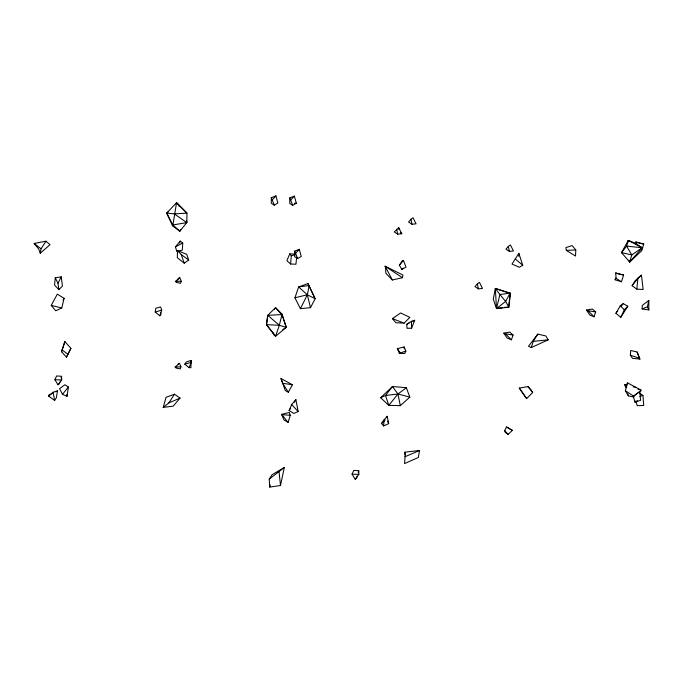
<?xml version="1.0" encoding="UTF-8"?>
<svg xmlns="http://www.w3.org/2000/svg" width="683" height="683" viewBox="0 0 683 683"><rect width="100%" height="100%" fill="white"/><g stroke="black" fill="none" stroke-linecap="round" stroke-linejoin="round"><path stroke-width="1.02" d="M271.305 197.669L271.288 203.244L274.224 205.165L277.861 202.996L275.898 195.901L271.305 197.669L274.224 205.165M289.771 197.865L289.763 203.44L292.691 205.37L296.328 203.192L294.364 196.106L289.771 197.865L292.691 205.37M294.689 251.105L294.672 256.68L297.609 258.601L301.246 256.432L299.282 249.338L294.689 251.105L297.609 258.601M398.718 229.462L398.727 227.687L394.27 231.921L397.719 234.175L401.792 233.74L398.727 227.687M191.027 360.419L190.941 367.727L189.012 367.591L184.786 364.159L186.442 361.922L191.027 360.419L191.36 362.366L189.012 367.591M172.483 225.757L172.919 224.963L186.783 222.59L186.954 213.147L176.564 202.672L166.703 213.13L172.483 225.757L179.825 231.238L186.783 222.59L186.655 220.464M518.781 256.27L518.849 253.359L511.994 264.065L519.345 267.258L522.751 265.235L518.849 253.359M177.495 250.559L177.315 257.696L184.205 263.186L188.713 260.01L186.732 254.358L178.417 250.943M642.131 308.972L642.242 305.489L648.782 300.409L648.85 309.928L642.131 308.972L647.399 306.795L648.782 300.409M575.778 249.952L575.53 256.048L566.335 250.379L565.908 247.622L572.132 245.573L575.778 249.952L566.335 250.379M182.745 243.011L182.335 250.132L176.846 251.566L175.429 246.87L180.252 241.116L182.745 243.011L175.429 246.87M405.028 456.731L404.575 463.586L418.337 457.49L419.516 450.481L404.925 452.18L405.028 456.731L419.516 450.481M630.349 355.22L630.699 350.499L637.128 352.018L639.911 359.079L632.501 358.327L630.349 355.22L639.442 358.251L639.911 359.079M290.625 264.014L291.274 255.741L289.737 253.871L286.886 260.71L290.625 264.014L295.918 264.227L296.687 257.226M383.598 425.953L384.119 419.789L387.235 416.263L388.653 423.639L383.598 425.953L381.524 423.486L384.119 419.789M504.643 307.307L508.75 307.205L510.099 293.135L495.337 288.457L493.263 299.145L496.49 308.588L508.75 307.205L510.543 293.57L510.099 293.135L499.905 294.527L495.337 288.457L510.543 293.57L509.988 295.483M55.28 277.861L54.555 285.093L58.858 289.652L62.426 286.092L61.214 276.82L55.28 277.861L57.978 283.291L58.858 289.652M636.821 289.14L637.939 278.186L641.439 275.147L643.147 289.507L636.821 289.14L632.116 285.725L635.07 280.867L641.439 275.147M172.919 224.963L176.564 202.672L186.954 213.147L174.302 213.881L166.703 213.13L172.919 224.963L179.825 231.238L180.705 229.377M282.839 329.599L286.271 327.319L281.9 314.564L267.762 315.324L266.481 324.656L275.556 336.301L286.271 327.319L282.053 314.095L275.531 307.691L267.762 315.324L266.481 324.656L275.556 336.301L279.33 325.313L282.053 314.095M67.011 396.319L68.394 387.039L64.919 384.742L59.592 388.678L62.486 394.296L67.011 396.319L66.874 394.595M155.229 312.071L155.818 308.229L160.573 306.94L161.734 310.073L159.788 315.768L155.229 312.071L161.734 310.073M48.681 396.131L53.078 392.247L57.483 390.915L56.365 397.694L54.631 400.46L48.681 396.131L48.621 395.226L52.164 393.502M40.263 253.214L41.031 248.8L45.983 241.21L50.055 244.642L40.263 253.214L38.666 248.971L34.15 243.455L45.983 241.21M402.466 277.716L402.944 275.036L385.084 266.182L392.349 279.996L402.466 277.716L385.084 266.182M269.759 487.099L269.247 479.099L271.996 474.779L284.324 467.462L280.5 485.502L269.759 487.099L270.135 485.05M386.877 417.783L387.235 416.263M61.777 307.973L64.091 298.309L57.329 294.125L51.234 305.412L55.724 310.799L61.777 307.973L51.234 305.412M61.581 351.762L64.876 341.526L70.904 348.347L66.447 357.149L61.581 351.762L64.876 341.526M163.22 407.409L166.046 397.293L174.472 394.211L180.047 398.121L173.209 406.129L163.22 407.409L168.889 402.868L180.047 398.121M628.275 240.459L626.644 246.136L621.496 252.633L629.709 262.024L641.081 251.301L642.225 247.75L634.37 242.73L628.275 240.459L621.496 252.633L631.775 254.921L642.225 247.75L628.275 240.459L627.703 242.414M59.976 381.899L59.43 383.752L58.004 384.76L54.896 379.731L56.663 375.915L61.598 376.316L61.692 379.944L58.004 384.76M61.052 378.177L61.598 376.316M357.132 476.35L356.594 478.211L355.16 479.218L352.052 474.181L353.828 470.365L358.754 470.775L358.848 474.395L355.16 479.218M358.216 472.636L358.754 470.775M633.875 397.088L628.377 395.892L625.346 390.71L627.651 382.924L641.064 390.13L639.279 392.588M181.208 281.225L180.602 283.257L176.376 282.446L175.403 281.422L179.766 277.708L181.208 281.225L175.403 281.422M180.935 366.822L180.321 368.863L176.103 368.052L175.13 367.019L179.492 363.313L180.935 366.822L175.13 367.019M288.081 422.401L290.266 415.273L289.268 412.455L281.601 414.342L283.923 419.891L288.081 422.401L281.601 414.342M531.289 347.579L533.235 341.398L537.794 334.107L545.845 335.951L548.176 339.835L531.289 347.579L528.531 346.213L537.794 334.107M621.479 281.763L623.613 275.044L615.699 272.935L616.1 278.34L615.059 279.782L621.479 281.763L616.1 278.34M641.636 250.789L643.77 244.079L635.856 241.97L635.993 243.771M179.595 243.08L180.252 241.116M294.936 297.779L298.642 286.928L307.99 283.59L315.162 298.753L310.483 307.649L300.392 308.69L294.936 297.779L307.341 294.783L315.162 298.753L307.99 283.59M511.405 339.844L513.07 335.003L509.757 332.117L503.823 333.125L507.127 338.051L511.405 339.844L505.394 333.799L503.823 333.125M594.031 316.758L595.687 311.918L592.374 309.04L586.449 310.048L589.753 314.974L594.031 316.758L588.02 310.722L586.449 310.048M411.567 328.207L414.726 320.284L411.448 321.351L406.735 324.331L407.034 328.301L411.567 328.207L411.448 321.351M289.105 410.543L291.667 404.575L295.859 399.598L298.172 411.525L293.912 413.454L289.105 410.543L290.685 408.11M620.796 317.305L624.305 309.74L627.839 306.197L623.229 303.611L620.258 305.83L615.921 313.292L620.796 317.305L627.839 306.197M615.059 279.782L615.861 278.075M177.563 280.039L178.348 278.433L179.766 277.708M405.856 351.113L404.66 353.538L399.324 353.256L397.344 348.663L404.165 346.947L405.856 351.113L399.324 353.256M57.978 283.291L61.214 276.82M300.392 308.69L307.341 294.783L309.186 285.537L298.642 286.928L307.341 294.783L310.483 307.649M66.447 357.149L70.904 348.347M504.669 430.623L506.496 426.995L512.395 430.367L508.152 434.362L505.309 432.459L504.669 430.623L508.152 434.362M288.346 392.255L292.384 384.751L281.003 378.527L282.66 383.291L288.346 392.255L285.298 390.574L281.003 378.527M510.099 293.135L505.651 301.399L496.49 308.588L495.337 288.457M294.33 402.227L295.859 399.598M63.092 299.991L64.091 298.309M630.768 260.24L629.709 262.024L628.676 260.257M274.404 309.45L275.531 307.691L281.9 314.564M168.889 402.868L174.472 394.211M625.713 385.827L627.651 382.924M399.324 265.269L402.219 261.017L403.422 260.385L405.984 267.079L401.928 269.426L399.324 265.269L403.422 260.385M615.921 313.292L617.748 310.867M621.402 306.027L623.229 303.611M632.116 285.725L637.939 278.186M62.486 394.296L68.394 387.039M410.918 219.286L408.554 222.001L412.003 224.255L416.075 223.819L413.01 217.766L410.918 219.286L412.003 224.255M508.297 246.452L505.932 249.167L509.381 251.421L513.462 250.985L510.389 244.932L508.297 246.452L509.381 251.421M477.349 283.897L474.984 286.604L478.433 288.866L482.505 288.422L479.44 282.378L477.349 283.897L478.433 288.866M401.928 269.426L403.149 268.12M272.304 199.76L275.898 195.901M290.779 199.965L294.364 196.106M295.688 253.197L299.282 249.338M526.619 398.616L532.672 392.529L530.87 389.566L527.968 386.629L519.276 388.072L526.619 398.616L519.276 388.072M404.071 323.136L409.877 317.373L400.614 312.959L392.409 318.637L395.867 322.743L404.071 323.136L392.409 318.637M159.788 315.768L160.94 314.632L160.847 312.712M381.524 423.486L385.221 419.951M380.644 397.754L392.452 386.518L406.342 387.705L409.809 397.122L400.315 405.659L388.789 405.343L380.644 397.754L385.502 395.483L397.967 394.014L409.809 397.122M166.703 213.13L168.266 211.798M269.247 479.099L284.324 467.462M633.269 396.319L639.792 391.555L640.543 400.383L634.908 402.048L633.269 396.319L639.792 391.555M406.342 387.705L397.967 394.014L388.789 405.343L385.502 395.483L392.452 386.518L397.967 394.014L400.315 405.659M406.735 324.331L409.211 322.939M634.908 402.048L637.461 400.733M178.075 364.03L179.492 363.313M55.707 391.777L57.483 390.915M412.891 321.172L414.726 320.284M639.928 396.473L642.925 395.406L643.71 405.463L637.239 405.685L635.796 401.041M184.786 364.159L191.36 362.366M291.274 255.741L295.107 254.733M502.603 307.623L496.49 308.588L499.905 294.527L505.651 301.399L508.75 307.205M533.235 341.398L548.176 339.835M294.45 203.269L296.328 203.192M54.896 379.731L61.692 379.944M352.052 474.181L358.848 474.395M289.737 253.871L294.936 254.127M266.481 324.656L279.33 325.313L286.271 327.319M281.789 414.641L290.266 415.273M282.66 383.291L292.384 384.751M588.02 310.722L595.687 311.918M505.394 333.799L513.07 335.003M633.218 386.817L636.121 387.406M638.972 243.037L643.77 244.079M617.85 273.798L623.613 275.044M625.97 387.637L624.697 384.785L626.559 385.289M637.99 389.276L641.064 390.13M635.856 241.97L638.016 242.832M615.699 272.935L617.133 273.507M624.697 384.785L626.473 385.596M512.395 430.367L506.496 426.995M639.544 393.195L642.925 395.406M625.346 390.71L633.986 396.362M174.302 213.881L186.783 222.59M178.118 251.233L181.251 254.571L188.713 260.01M62.051 349.841L67.865 354.323M34.15 243.455L41.031 248.8M400.255 232.485L401.792 233.74M515.272 258.968L522.751 265.235M267.762 315.324L279.33 325.313M620.258 305.83L624.305 309.74M392.349 279.996L385.929 273.379L385.34 266.387M291.667 404.575L298.172 411.525M527.968 386.629L532.672 392.529M397.344 348.663L400.392 353.077M177.648 203.799L179.296 206.326M272.91 332.604L274.259 335.293M647.399 306.795L648.85 309.928M387.671 421.087L388.653 423.639M637.128 352.018L639.442 358.251M181.251 254.571L184.205 263.186M627.848 393.878L628.377 395.892M396.635 229.206L397.719 234.175M53.078 392.247L54.631 400.46M404.925 452.18L405.361 454.963M278.997 471.21L280.5 485.502M404.165 346.947L404.31 348.825M631.775 254.921L629.709 262.024L642.225 247.75L626.644 246.136L631.775 254.921"/></g></svg>
